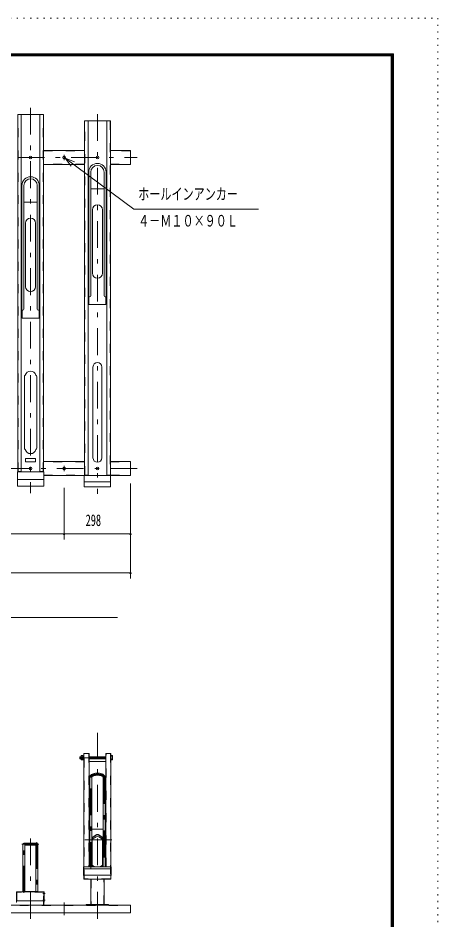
# Model space of a CAD drawing. Units: millimetres, scale not verified. Extents: x -5940 to 5940, y -4200 to 4200.
# Drawn here: x 4055 to 5940, y 155 to 4200 of the extents above; entities that cross this region are included whole.
import ezdxf
from ezdxf.enums import TextEntityAlignment as Align

# ---------------------------------------------------------------- set-up
doc = ezdxf.new("R2010")
doc.units = ezdxf.units.MM
doc.header["$LTSCALE"] = 10
for name, pattern in [('USER2', [10, 4, -6]), ('USER3', [24, 12, -5, 2, -5]), ('USER5', [3, 0.5, -2.5])]:
    doc.linetypes.add(name, pattern=pattern)
for name, color, linetype, lineweight in [('0-2_2-0BOLD', 7, 'Continuous', 18), ('0-3_2-1HIDDEN', 3, 'USER2', 18), ('0-4_2-2CENTER', 3, 'USER3', 18), ('0-5_2-4THIN', 4, 'Continuous', 18), ('0-6_2-5DIM', 3, 'Continuous', 18), ('0-8_F-F', 5, 'Continuous', 18), ('0-9_F-E_J_ADD', 5, 'USER5', 18)]:
    doc.layers.add(name, color=color, linetype=linetype, lineweight=lineweight)
doc.styles.add('ＭＳ ゴシック', font='')
doc.styles.get('ＭＳ ゴシック').set_extended_font_data('MS Gothic')

msp = doc.modelspace()

# ---------------------------------------------------------------- linework, layer by layer
at = {"layer": '0-2_2-0BOLD'}
for p, q in [((4069.69, 2164.57), (4069.69, 3767.56)), ((4153.69, 3767.56), (4153.69, 2164.57)), ((4353.69, 3606.07), (4169.69, 3606.07)), ((4169.69, 3543.07), (4353.69, 3543.07)), ((4372.69, 2954.57), (4372.69, 3509.07)), ((4381.69, 3509.07), (4381.69, 2954.57)), ((4441.69, 3509.07), (4441.69, 2954.57)), ((4450.69, 2954.57), (4450.69, 3509.07)), ((4072.69, 2894.56), (4072.69, 3449.06)), ((4081.69, 3449.06), (4081.69, 2894.56)), ((4141.69, 3449.06), (4141.69, 2894.56)), ((4150.69, 2894.56), (4150.69, 3449.06)), ((4381.69, 3434.57), (4441.69, 3434.57)), ((4081.69, 3374.56), (4141.69, 3374.56)), ((4369.69, 3370.57), (4372.69, 3370.57)), ((4372.69, 3364.57), (4369.69, 3364.57)), ((4450.69, 3370.57), (4453.69, 3370.57)), ((4453.69, 3364.57), (4450.69, 3364.57)), ((4389.19, 3055.07), (4389.19, 3340.07)), ((4434.19, 3340.07), (4434.19, 3055.07)), ((4069.69, 3310.56), (4072.69, 3310.56)), ((4072.69, 3304.56), (4069.69, 3304.56)), ((4089.19, 2995.06), (4089.19, 3280.06)), ((4134.19, 3280.06), (4134.19, 2995.06)), ((4150.69, 3310.56), (4153.69, 3310.56)), ((4153.69, 3304.56), (4150.69, 3304.56)), ((4372.69, 2967.57), (4369.69, 2967.57)), ((4369.69, 2961.57), (4372.69, 2961.57)), ((4453.69, 2967.57), (4450.69, 2967.57)), ((4450.69, 2961.57), (4453.69, 2961.57)), ((4373.69, 2951.74), (4373.69, 2914.57)), ((4069.69, 2907.56), (4072.69, 2907.56)), ((4072.69, 2901.56), (4069.69, 2901.56)), ((4150.69, 2907.56), (4153.69, 2907.56)), ((4153.69, 2901.56), (4150.69, 2901.56)), ((4391.69, 2227.27), (4391.69, 2634.57)), ((4431.69, 2634.57), (4431.69, 2227.27)), ((4083.69, 2271.16), (4083.69, 2591.16)), ((4139.69, 2591.16), (4139.69, 2271.16)), ((4169.69, 2211.07), (4353.69, 2211.07)), ((4053.69, 2165.97), (4069.69, 2165.97)), ((4055.29, 2164.57), (4055.29, 2165.97)), ((4153.69, 2165.97), (4169.69, 2165.97)), ((4168.09, 2165.97), (4168.09, 2164.57)), ((4352.69, 2148.07), (4170.69, 2148.07)), ((4355.29, 2148.27), (4355.29, 2149.67)), ((4468.09, 2149.67), (4468.09, 2148.27)), ((4170.69, 2129.57), (4052.69, 2129.57)), ((4470.69, 2119.67), (4352.69, 2119.67)), ((4346.69, 891.15), (4349.2, 891.15)), ((4349.2, 892.45), (4351.19, 892.45)), ((4346.69, 886.86), (4339.45, 886.86)), ((4339.45, 877.05), (4346.69, 877.05)), ((4349.2, 884.45), (4346.69, 881.95)), ((4346.69, 879.45), (4349.2, 881.95)), ((4349.2, 872.75), (4346.69, 872.75)), ((4449.2, 886.95), (4374.19, 886.95)), ((4374.19, 876.95), (4449.2, 876.95)), ((4374.19, 865.78), (4449.2, 865.78)), ((4382.2, 886.95), (4382.2, 876.95)), ((4472.2, 886.86), (4478.44, 886.86)), ((4478.44, 877.05), (4472.2, 877.05)), ((4377.7, 393.41), (4377.7, 795.18)), ((4386.7, 795.18), (4386.7, 393.41)), ((4436.7, 393.41), (4436.7, 795.18)), ((4445.69, 795.18), (4445.69, 393.41)), ((4436.7, 561.13), (4386.7, 561.13)), ((4406.21, 527.84), (4388.69, 516.35)), ((4434.7, 523.12), (4417.18, 534.62)), ((4417.18, 527.84), (4434.7, 516.35)), ((4076.7, 280.18), (4076.7, 494.88)), ((4081.2, 499.38), (4140.19, 499.38)), ((4085.7, 494.88), (4085.7, 282.58)), ((4135.7, 490.38), (4085.7, 490.38)), ((4135.7, 494.88), (4135.7, 282.58)), ((4144.7, 280.18), (4144.7, 494.88)), ((4377.7, 518.57), (4374.19, 518.57)), ((4374.19, 508.57), (4377.7, 508.57)), ((4434.7, 523.12), (4434.7, 393.41)), ((4445.69, 518.57), (4449.2, 518.57)), ((4449.2, 508.57), (4445.69, 508.57)), ((4473.8, 384.2), (4349.6, 384.2)), ((4399.18, 393.41), (4388.69, 400.51)), ((4434.7, 400.51), (4424.21, 393.41)), ((4351.19, 354.52), (4349.6, 354.52)), ((4472.2, 355.86), (4351.19, 355.86)), ((4381.7, 224.58), (4381.7, 336.82)), ((4441.69, 336.82), (4441.69, 224.58)), ((4144.7, 282.58), (4076.7, 282.58)), ((4078.3, 280.98), (4078.3, 280.18)), ((4171.19, 240.88), (4050.2, 240.88))]:
    msp.add_line(p, q, dxfattribs=at)
for points in [[(4169.69, 2164.57), (4169.69, 3767.56), (4053.69, 3767.56), (4053.69, 2164.57)], [(4469.69, 2148.27), (4469.69, 3738.57), (4353.69, 3738.57), (4353.69, 2148.27)], [(4353.69, 2149.67), (4369.69, 2149.67), (4369.69, 3738.57)], [(4453.69, 3738.57), (4453.69, 2149.67), (4469.69, 2149.67)], [(4469.69, 3543.07), (4559.69, 3543.07), (4559.69, 3606.07), (4469.69, 3606.07)], [(4373.69, 2914.57), (4449.69, 2914.57), (4449.69, 2951.74)], [(4149.69, 2891.73), (4149.69, 2854.56), (4073.69, 2854.56), (4073.69, 2891.73)], [(4469.69, 2211.07), (4559.69, 2211.07), (4559.69, 2148.07), (4470.69, 2148.07)], [(4349.2, 892.45), (4349.2, 871.45), (4351.19, 871.45)], [(4351.19, 393.41), (4351.19, 900.9), (4374.19, 900.9), (4374.19, 393.41)], [(4449.2, 393.41), (4449.2, 900.9), (4472.2, 900.9), (4472.2, 393.41)], [(4472.2, 872.14), (4478.44, 872.14), (4479.19, 873.45), (4479.19, 890.45), (4478.44, 891.77), (4472.2, 891.77)], [(4332.2, 878.45), (4332.2, 885.45), (4333.7, 886.95)], [(4332.2, 878.45), (4333.7, 876.95), (4338.7, 876.95)], [(4338.7, 886.95), (4333.7, 886.95), (4333.7, 876.95)], [(4445.69, 795.18), (4445.57, 796.73), (4445.18, 798.27), (4444.54, 799.79), (4443.65, 801.28), (4442.51, 802.71), (4441.14, 804.09), (4439.55, 805.41), (4437.74, 806.64), (4435.74, 807.79), (4433.55, 808.84), (4431.2, 809.79), (4428.69, 810.63), (4426.06, 811.34), (4423.32, 811.94), (4420.49, 812.41), (4417.6, 812.75), (4414.66, 812.95), (4411.69, 813.02), (4408.73, 812.95), (4405.79, 812.75), (4402.9, 812.41), (4400.07, 811.94), (4397.33, 811.34), (4394.7, 810.63), (4392.19, 809.79), (4389.84, 808.84), (4387.65, 807.79), (4385.65, 806.64), (4383.84, 805.41), (4382.25, 804.09), (4380.88, 802.71), (4379.75, 801.28), (4378.85, 799.79), (4378.21, 798.27), (4377.82, 796.73), (4377.7, 795.18)], [(4436.7, 795.18), (4436.6, 795.95), (4436.32, 796.71), (4435.84, 797.46), (4435.19, 798.2), (4434.35, 798.91), (4433.35, 799.59), (4432.17, 800.24), (4430.85, 800.86), (4429.37, 801.43), (4427.77, 801.95), (4426.03, 802.42), (4424.2, 802.83), (4422.26, 803.19), (4420.25, 803.48), (4418.17, 803.72), (4416.04, 803.88), (4413.87, 803.98), (4411.69, 804.02), (4409.52, 803.98), (4407.35, 803.88), (4405.23, 803.72), (4403.14, 803.48), (4401.13, 803.19), (4399.19, 802.83), (4397.36, 802.42), (4395.63, 801.95), (4394.02, 801.43), (4392.54, 800.86), (4391.22, 800.24), (4390.05, 799.59), (4389.04, 798.91), (4388.2, 798.2), (4387.55, 797.46), (4387.08, 796.71), (4386.79, 795.95), (4386.7, 795.18)], [(4388.69, 393.41), (4388.69, 523.12), (4406.21, 534.62)], [(4349.6, 354.52), (4349.6, 393.41), (4473.8, 393.41), (4473.8, 354.52), (4472.2, 354.52)], [(4351.19, 336.82), (4351.19, 360.25), (4349.6, 360.25)], [(4351.19, 336.82), (4472.2, 336.82), (4472.2, 360.25), (4473.8, 360.25)], [(4050.2, 233.84), (4048.6, 233.84), (4048.6, 280.18), (4172.8, 280.18), (4172.8, 233.84), (4171.19, 233.84)], [(4078.3, 280.98), (4143.1, 280.98), (4143.1, 280.18)], [(4171.19, 221.38), (4171.19, 243.72), (4172.8, 243.72)], [(4461.7, 221.38), (4461.7, 224.58), (4361.69, 224.58), (4361.69, 221.38)]]:
    msp.add_lwpolyline(points, dxfattribs=at)
for points in [[(4089.19, 2209.16), (4089.19, 2224.16), (4134.19, 2224.16), (4134.19, 2209.16)], [(4170.69, 2164.57), (4052.69, 2164.57), (4052.69, 2099.57), (4170.69, 2099.57)], [(4470.69, 2096.57), (4470.69, 2148.27), (4352.69, 2148.27), (4352.69, 2096.57)], [(4338.7, 890.45), (4338.7, 873.45), (4339.45, 872.14), (4346.69, 872.14), (4346.69, 891.77), (4339.45, 891.77)], [(4560.69, 186.38), (4560.69, 221.38), (2162.7, 221.38), (2162.7, 186.38)]]:
    msp.add_lwpolyline(points, close=True, dxfattribs=at)
for centre in [(4111.69, 3574.56), (4261.69, 3574.57), (4411.69, 3574.57), (4111.69, 2179.57), (4261.69, 2179.57), (4411.69, 2179.57)]:
    msp.add_circle(centre, 6, dxfattribs=at)
for centre, radius, start, end in [((4411.69, 3509.07), 39, 0, 180), ((4411.69, 3509.07), 30, 0, 180), ((4111.69, 3449.06), 39, 0, 180), ((4111.69, 3449.06), 30, 0, 180), ((4411.69, 3340.07), 22.5, 0, 180), ((4111.69, 3280.06), 22.5, 0, 180), ((4411.69, 3055.07), 22.5, 180, 0), ((4111.69, 2995.06), 22.5, 180, 0), ((4377.19, 2954.57), 4.5, 180, 0), ((4446.19, 2954.57), 4.5, 180, 0), ((4077.19, 2894.56), 4.5, 180, 0), ((4146.19, 2894.56), 4.5, 180, 0), ((4411.69, 2634.57), 20, 0, 180), ((4091.69, 2591.16), 8, 120.20695, 180), ((4111.69, 2591.16), 25, 16.05431, 163.94568), ((4131.69, 2591.16), 8, 0, 59.79303), ((4091.69, 2271.16), 8, 180, 239.79303), ((4131.69, 2271.16), 8, 300.20695, 0), ((4111.69, 2271.16), 25, 196.05431, 343.94568), ((4411.69, 2227.27), 20, 180, 0), ((4343.04, 889.31), 4.34, 154.38425, 214.38425), ((4474.85, 889.31), 4.34, 325.61575, 25.61574), ((4343.04, 874.59), 4.34, 145.61574, 205.61574), ((4354.94, 881.95), 16.24, 162.41203, 197.58795), ((4462.95, 881.95), 16.24, 342.41205, 17.58795), ((4474.85, 874.59), 4.34, 334.38426, 34.38425), ((4382.2, 716.41), 4.72, 17.69286, 162.30713), ((4441.2, 716.41), 4.72, 17.69286, 162.30713), ((4411.69, 526.26), 10, 56.72707, 123.27292), ((4411.69, 519.48), 10, 56.72707, 123.27292), ((4081.2, 494.88), 4.5, 0, 180), ((4140.19, 494.88), 4.5, 0, 180), ((4382.2, 438.61), 4.72, 17.69286, 162.30713), ((4441.2, 438.61), 4.72, 17.69286, 162.30713)]:
    msp.add_arc(centre, radius, start, end, dxfattribs=at)
at = {"layer": '0-3_2-1HIDDEN'}
for p, q in [((4055.29, 2165.97), (4055.29, 3767.56)), ((4168.09, 2165.97), (4168.09, 3767.56)), ((4355.29, 2149.67), (4355.29, 3738.57)), ((4468.09, 3738.57), (4468.09, 2149.67)), ((4169.69, 3604.47), (4353.69, 3604.47)), ((4559.69, 3604.47), (4469.69, 3604.47)), ((4353.69, 3544.67), (4169.69, 3544.67)), ((4469.69, 3544.67), (4559.69, 3544.67)), ((4353.69, 2209.47), (4169.69, 2209.47)), ((4469.69, 2209.47), (4559.69, 2209.47)), ((4170.69, 2149.67), (4352.69, 2149.67)), ((4470.69, 2149.67), (4559.69, 2149.67)), ((4372.6, 900.9), (4372.6, 393.41)), ((4450.8, 393.41), (4450.8, 900.9)), ((4387.31, 512.85), (4388.69, 512.05)), ((4434.7, 512.05), (4436.08, 512.85)), ((4351.19, 393.41), (4351.19, 360.25)), ((4436.08, 399.71), (4426.92, 393.41)), ((4436.08, 399.71), (4434.7, 400.51)), ((4472.2, 360.25), (4472.2, 393.41)), ((4383.29, 336.82), (4383.29, 224.58)), ((4440.09, 224.58), (4440.09, 336.82)), ((4079.89, 280.98), (4079.89, 280.18)), ((4141.5, 280.18), (4141.5, 280.98)), ((4169.6, 221.38), (4169.6, 278.58)), ((4171.19, 278.58), (4171.19, 243.72)), ((2162.7, 219.78), (4560.69, 219.78))]:
    msp.add_line(p, q, dxfattribs=at)
for points in [[(4470.6, 900.9), (4470.6, 338.97), (4352.8, 338.97), (4352.8, 900.9)], [(4388.69, 523.12), (4387.31, 523.92), (4405.25, 535.9)], [(4418.14, 535.9), (4436.08, 523.92), (4434.7, 523.12)], [(4396.47, 393.41), (4387.31, 399.71), (4388.69, 400.51)], [(4171.19, 278.58), (4050.2, 278.58), (4050.2, 243.72)]]:
    msp.add_lwpolyline(points, dxfattribs=at)
msp.add_arc((4411.69, 526.26), 11.6, 56.27408, 123.72591, dxfattribs=at)
at = {"layer": '0-4_2-2CENTER'}
for p, q in [((4111.69, 3797.57), (4111.69, 2069.57)), ((4411.69, 3768.57), (4411.69, 2066.57)), ((2133.69, 3574.57), (4589.69, 3574.57)), ((4261.69, 3562.57), (4261.69, 3586.57)), ((4261.69, 2167.57), (4261.69, 2191.56)), ((4589.69, 2179.57), (2133.69, 2179.57)), ((4411.69, 160.25), (4411.69, 994.33)), ((4331.2, 881.95), (4482.2, 881.95)), ((4382.2, 384.2), (4382.2, 795.18)), ((4441.2, 795.18), (4441.2, 384.2)), ((4111.69, 160.25), (4111.69, 531.96)), ((4072.2, 494.88), (4149.19, 494.88)), ((4081.2, 276.67), (4081.2, 503.88)), ((4140.19, 503.88), (4140.19, 273.81)), ((4475.51, 513.57), (4347.88, 513.57)), ((4177.77, 273.18), (4166.21, 273.18)), ((4166.21, 243.18), (4177.77, 243.18)), ((4261.69, 232.84), (4261.69, 176.17))]:
    msp.add_line(p, q, dxfattribs=at)
msp.add_lwpolyline([(4441.2, 795.18), (4441.08, 796.34), (4440.75, 797.49), (4440.19, 798.63), (4439.42, 799.74), (4438.43, 800.81), (4437.24, 801.84), (4435.86, 802.83), (4434.29, 803.75), (4432.55, 804.61), (4430.66, 805.39), (4428.62, 806.1), (4426.45, 806.73), (4424.16, 807.26), (4421.78, 807.71), (4419.33, 808.06), (4416.82, 808.31), (4414.27, 808.46), (4411.69, 808.52), (4409.13, 808.46), (4406.57, 808.31), (4404.06, 808.06), (4401.61, 807.71), (4399.23, 807.26), (4396.95, 806.73), (4394.77, 806.1), (4392.73, 805.39), (4390.84, 804.61), (4389.1, 803.75), (4387.53, 802.83), (4386.15, 801.84), (4384.96, 800.81), (4383.98, 799.74), (4383.2, 798.63), (4382.64, 797.49), (4382.31, 796.34), (4382.2, 795.18)], dxfattribs=at)
at = {"layer": '0-5_2-4THIN'}
for p, q in [((4332.88, 886.14), (4338.7, 886.14)), ((4338.7, 877.76), (4332.88, 877.76)), ((4382.2, 886.14), (4374.19, 886.14)), ((4374.19, 877.76), (4382.2, 877.76))]:
    msp.add_line(p, q, dxfattribs=at)
at = {"layer": '0-6_2-5DIM'}
for p, q in [((4559.69, 2112.07), (4559.69, 1686)), ((4261.69, 1861), (4261.69, 2092.07)), ((2163.7, 1886), (4559.69, 1886)), ((4265.69, 1886), (4257.69, 1886)), ((4563.69, 1886), (4555.69, 1886)), ((4559.69, 1711), (2163.7, 1711)), ((4563.69, 1711), (4555.69, 1711)), ((4501.7, 1511), (2221.7, 1511))]:
    msp.add_line(p, q, dxfattribs=at)
for points in [[(4308.34, 3554.4), (4266.51, 3570.99), (4294.44, 3535.7)], [(4266.51, 3570.99), (4574.48, 3342.01), (5134.48, 3342.01)]]:
    msp.add_lwpolyline(points, dxfattribs=at)
for centre in [(4261.69, 1886), (4559.69, 1886), (4559.69, 1711)]:
    msp.add_arc(centre, 4, 180, 0, dxfattribs=at)
at = {"layer": '0-8_F-F'}
for points in [[(5740, -4000), (-5740, -4000), (-5740, 4040), (5740, 4040)], [(5739, -3999), (-5739, -3999), (-5739, 4039), (5739, 4039)], [(5738, -3998), (5738, 4038), (-5738, 4038), (-5738, -3998)], [(5737, -3997), (-5737, -3997), (-5737, 4037), (5737, 4037)], [(5736, -3996), (5736, 4036), (-5736, 4036), (-5736, -3996)], [(5735, -3995), (-5735, -3995), (-5735, 4035), (5735, 4035)], [(5734, -3994), (5734, 4034), (-5734, 4034), (-5734, -3994)], [(5733, -3993), (-5733, -3993), (-5733, 4033), (5733, 4033)], [(5732, -3992), (-5732, -3992), (-5732, 4032), (5732, 4032)], [(5731, -3991), (-5731, -3991), (-5731, 4031), (5731, 4031)], [(5730, -3990), (5730, 4030), (-5730, 4030), (-5730, -3990)]]:
    msp.add_lwpolyline(points, close=True, dxfattribs=at)
at = {"layer": '0-9_F-E_J_ADD'}
msp.add_lwpolyline([(5940, -4200), (-5940, -4200), (-5940, 4200), (5940, 4200)], close=True, dxfattribs=at)

# ---------------------------------------------------------------- texts
at = {"layer": '0-6_2-5DIM', "color": 7, "style": 'ＭＳ ゴシック'}
for s, width, p in [('ホールインアンカー', 0.7, (4594.48, 3369.11)), ('４－Ｍ１０×９０Ｌ', 0.7, (4594.48, 3249.11)), ('298', 0.65, (4358.74, 1906))]:
    msp.add_text(s, height=52.1, dxfattribs=dict(at, width=width)).set_placement(p, align=Align.BOTTOM_LEFT)

doc.saveas('drawing.dxf')
